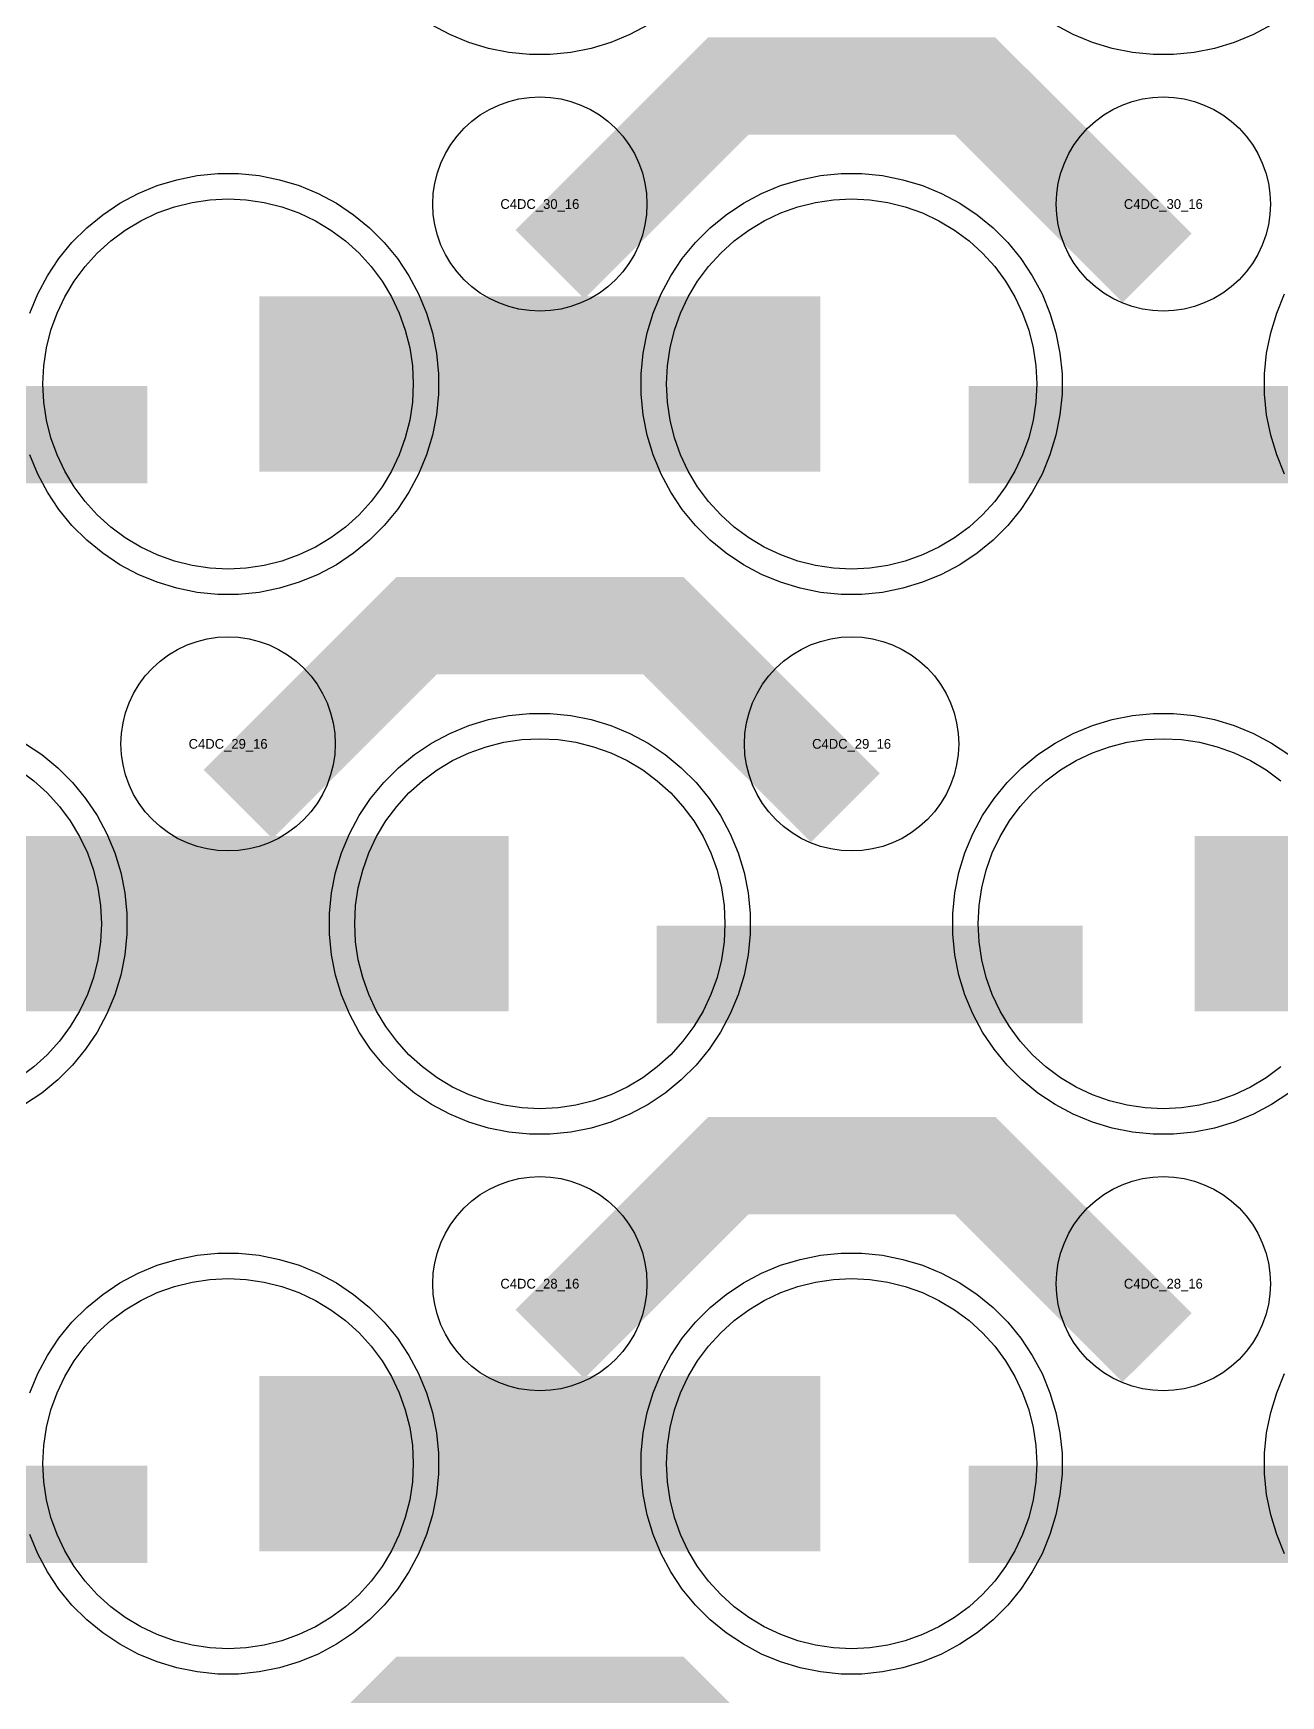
# Model space of a CAD drawing. Extents: x -11880 to 11880, y -14992 to 14992.
# Drawn here: x -6930 to -6609.9, y -11019.4 to -10592.6 of the extents above; entities that cross this region are included whole.
import ezdxf
from ezdxf.enums import TextEntityAlignment as Align

# ---------------------------------------------------------------- set-up
doc = ezdxf.new("R2010")
doc.units = 0
doc.header["$MEASUREMENT"] = 0
for name, color, linetype in [('GDS_775_DT_237', 138, 'CONTINUOUS'), ('RDL1_FS', 34, 'CONTINUOUS'), ('RDL_BS', 160, 'CONTINUOUS')]:
    doc.layers.add(name, color=color, linetype=linetype)

msp = doc.modelspace()

# ---------------------------------------------------------------- linework, layer by layer
at = {"layer": 'RDL1_FS'}
for points in [[(-6880, -10730.149), (-6884.657, -10729.92), (-6889.268, -10729.236), (-6893.791, -10728.104), (-6898.181, -10726.532), (-6902.395, -10724.54), (-6906.395, -10722.142), (-6910.14, -10719.364), (-6913.594, -10716.234), (-6916.724, -10712.78), (-6919.502, -10709.035), (-6921.9, -10705.035), (-6923.892, -10700.821), (-6925.464, -10696.431), (-6926.596, -10691.908), (-6927.28, -10687.297), (-6927.509, -10682.64), (-6927.28, -10677.983), (-6926.596, -10673.372), (-6925.464, -10668.849), (-6923.892, -10664.459), (-6921.9, -10660.245), (-6919.502, -10656.245), (-6916.724, -10652.5), (-6913.594, -10649.046), (-6910.14, -10645.916), (-6906.395, -10643.138), (-6902.395, -10640.74), (-6898.181, -10638.748), (-6893.791, -10637.176), (-6889.268, -10636.044), (-6884.657, -10635.36), (-6880, -10635.131), (-6875.343, -10635.36), (-6870.732, -10636.044), (-6866.209, -10637.176), (-6861.819, -10638.748), (-6857.605, -10640.74), (-6853.605, -10643.138), (-6849.86, -10645.916), (-6846.406, -10649.046), (-6843.276, -10652.5), (-6840.498, -10656.245), (-6838.1, -10660.245), (-6836.108, -10664.459), (-6834.536, -10668.849), (-6833.404, -10673.372), (-6832.72, -10677.983), (-6832.491, -10682.64), (-6832.72, -10687.297), (-6833.404, -10691.908), (-6834.536, -10696.431), (-6836.108, -10700.821), (-6838.1, -10705.035), (-6840.498, -10709.035), (-6843.276, -10712.78), (-6846.406, -10716.234), (-6849.86, -10719.364), (-6853.605, -10722.142), (-6857.605, -10724.54), (-6861.819, -10726.532), (-6866.209, -10728.104), (-6870.732, -10729.236), (-6875.343, -10729.92)], [(-6720, -10730.149), (-6724.657, -10729.92), (-6729.268, -10729.236), (-6733.791, -10728.104), (-6738.181, -10726.532), (-6742.395, -10724.54), (-6746.395, -10722.142), (-6750.14, -10719.364), (-6753.594, -10716.234), (-6756.724, -10712.78), (-6759.502, -10709.035), (-6761.9, -10705.035), (-6763.892, -10700.821), (-6765.464, -10696.431), (-6766.596, -10691.908), (-6767.28, -10687.297), (-6767.509, -10682.64), (-6767.28, -10677.983), (-6766.596, -10673.372), (-6765.464, -10668.849), (-6763.892, -10664.459), (-6761.9, -10660.245), (-6759.502, -10656.245), (-6756.724, -10652.5), (-6753.594, -10649.046), (-6750.14, -10645.916), (-6746.395, -10643.138), (-6742.395, -10640.74), (-6738.181, -10638.748), (-6733.791, -10637.176), (-6729.268, -10636.044), (-6724.657, -10635.36), (-6720, -10635.131), (-6715.343, -10635.36), (-6710.732, -10636.044), (-6706.209, -10637.176), (-6701.819, -10638.748), (-6697.605, -10640.74), (-6693.605, -10643.138), (-6689.86, -10645.916), (-6686.406, -10649.046), (-6683.276, -10652.5), (-6680.498, -10656.245), (-6678.1, -10660.245), (-6676.108, -10664.459), (-6674.536, -10668.849), (-6673.404, -10673.372), (-6672.72, -10677.983), (-6672.491, -10682.64), (-6672.72, -10687.297), (-6673.404, -10691.908), (-6674.536, -10696.431), (-6676.108, -10700.821), (-6678.1, -10705.035), (-6680.498, -10709.035), (-6683.276, -10712.78), (-6686.406, -10716.234), (-6689.86, -10719.364), (-6693.605, -10722.142), (-6697.605, -10724.54), (-6701.819, -10726.532), (-6706.209, -10728.104), (-6710.732, -10729.236), (-6715.343, -10729.92)], [(-6800, -10868.714), (-6804.657, -10868.485), (-6809.268, -10867.801), (-6813.791, -10866.669), (-6818.181, -10865.097), (-6822.395, -10863.105), (-6826.395, -10860.707), (-6830.14, -10857.929), (-6833.594, -10854.799), (-6836.724, -10851.345), (-6839.502, -10847.6), (-6841.9, -10843.6), (-6843.892, -10839.386), (-6845.464, -10834.996), (-6846.596, -10830.473), (-6847.28, -10825.862), (-6847.509, -10821.205), (-6847.28, -10816.548), (-6846.596, -10811.937), (-6845.464, -10807.414), (-6843.892, -10803.024), (-6841.9, -10798.81), (-6839.502, -10794.81), (-6836.724, -10791.065), (-6833.594, -10787.611), (-6830.14, -10784.481), (-6826.395, -10781.703), (-6822.395, -10779.305), (-6818.181, -10777.313), (-6813.791, -10775.741), (-6809.268, -10774.609), (-6804.657, -10773.925), (-6800, -10773.696), (-6795.343, -10773.925), (-6790.732, -10774.609), (-6786.209, -10775.741), (-6781.819, -10777.313), (-6777.605, -10779.305), (-6773.605, -10781.703), (-6769.86, -10784.481), (-6766.406, -10787.611), (-6763.276, -10791.065), (-6760.498, -10794.81), (-6758.1, -10798.81), (-6756.108, -10803.024), (-6754.536, -10807.414), (-6753.404, -10811.937), (-6752.72, -10816.548), (-6752.491, -10821.205), (-6752.72, -10825.862), (-6753.404, -10830.473), (-6754.536, -10834.996), (-6756.108, -10839.386), (-6758.1, -10843.6), (-6760.498, -10847.6), (-6763.276, -10851.345), (-6766.406, -10854.799), (-6769.86, -10857.929), (-6773.605, -10860.707), (-6777.605, -10863.105), (-6781.819, -10865.097), (-6786.209, -10866.669), (-6790.732, -10867.801), (-6795.343, -10868.485)]]:
    msp.add_lwpolyline(points, close=True, dxfattribs=at)
for points in [[(-6871.998, -10682.64, 45, 45, 0), (-6799.998, -10682.64, 45, 45, 0)], [(-6799.998, -10682.64, 45, 45, 0), (-6727.998, -10682.64, 45, 45, 0)], [(-6951.998, -10821.205, 45, 45, 0), (-6879.998, -10821.205, 45, 45, 0)], [(-6879.998, -10821.205, 45, 45, 0), (-6807.998, -10821.205, 45, 45, 0)], [(-6631.998, -10821.205, 45, 45, 0), (-6559.998, -10821.205, 45, 45, 0)]]:
    msp.add_lwpolyline(points, format="xyseb", dxfattribs=at)
for points in [[(-6609.86, -10857.929), (-6613.605, -10860.707), (-6617.605, -10863.105), (-6621.819, -10865.097), (-6626.209, -10866.669), (-6630.732, -10867.801), (-6635.343, -10868.485), (-6640, -10868.714), (-6644.657, -10868.485), (-6649.268, -10867.801), (-6653.791, -10866.669), (-6658.181, -10865.097), (-6662.395, -10863.105), (-6666.395, -10860.707), (-6670.14, -10857.929), (-6673.594, -10854.799), (-6676.724, -10851.345), (-6679.502, -10847.6), (-6681.9, -10843.6), (-6683.892, -10839.386), (-6685.464, -10834.996), (-6686.596, -10830.473), (-6687.28, -10825.862), (-6687.509, -10821.205), (-6687.28, -10816.548), (-6686.596, -10811.937), (-6685.464, -10807.414), (-6683.892, -10803.024), (-6681.9, -10798.81), (-6679.502, -10794.81), (-6676.724, -10791.065), (-6673.594, -10787.611), (-6670.14, -10784.481), (-6666.395, -10781.703), (-6662.395, -10779.305), (-6658.181, -10777.313), (-6653.791, -10775.741), (-6649.268, -10774.609), (-6644.657, -10773.925), (-6640, -10773.696), (-6635.343, -10773.925), (-6630.732, -10774.609), (-6626.209, -10775.741), (-6621.819, -10777.313), (-6617.605, -10779.305), (-6613.605, -10781.703), (-6609.86, -10784.481)], [(-6933.605, -10781.703), (-6929.86, -10784.481), (-6926.406, -10787.611), (-6923.276, -10791.065), (-6920.498, -10794.81), (-6918.1, -10798.81), (-6916.108, -10803.024), (-6914.536, -10807.414), (-6913.404, -10811.937), (-6912.72, -10816.548), (-6912.491, -10821.205), (-6912.72, -10825.862), (-6913.404, -10830.473), (-6914.536, -10834.996), (-6916.108, -10839.386), (-6918.1, -10843.6), (-6920.498, -10847.6), (-6923.276, -10851.345), (-6926.406, -10854.799), (-6929.86, -10857.929), (-6933.605, -10860.707)]]:
    msp.add_lwpolyline(points, dxfattribs=at)
at = {"layer": 'RDL1_FS', "color": 240, "true_color": 0xed1f24}
for points in [[(-6880, -11007.279), (-6884.657, -11007.05), (-6889.268, -11006.366), (-6893.791, -11005.234), (-6898.181, -11003.662), (-6902.395, -11001.67), (-6906.395, -10999.272), (-6910.14, -10996.494), (-6913.594, -10993.364), (-6916.724, -10989.91), (-6919.502, -10986.165), (-6921.9, -10982.165), (-6923.892, -10977.951), (-6925.464, -10973.561), (-6926.596, -10969.038), (-6927.28, -10964.427), (-6927.509, -10959.77), (-6927.28, -10955.113), (-6926.596, -10950.502), (-6925.464, -10945.979), (-6923.892, -10941.589), (-6921.9, -10937.375), (-6919.502, -10933.375), (-6916.724, -10929.63), (-6913.594, -10926.176), (-6910.14, -10923.046), (-6906.395, -10920.268), (-6902.395, -10917.87), (-6898.181, -10915.878), (-6893.791, -10914.306), (-6889.268, -10913.174), (-6884.657, -10912.49), (-6880, -10912.261), (-6875.343, -10912.49), (-6870.732, -10913.174), (-6866.209, -10914.306), (-6861.819, -10915.878), (-6857.605, -10917.87), (-6853.605, -10920.268), (-6849.86, -10923.046), (-6846.406, -10926.176), (-6843.276, -10929.63), (-6840.498, -10933.375), (-6838.1, -10937.375), (-6836.108, -10941.589), (-6834.536, -10945.979), (-6833.404, -10950.502), (-6832.72, -10955.113), (-6832.491, -10959.77), (-6832.72, -10964.427), (-6833.404, -10969.038), (-6834.536, -10973.561), (-6836.108, -10977.951), (-6838.1, -10982.165), (-6840.498, -10986.165), (-6843.276, -10989.91), (-6846.406, -10993.364), (-6849.86, -10996.494), (-6853.605, -10999.272), (-6857.605, -11001.67), (-6861.819, -11003.662), (-6866.209, -11005.234), (-6870.732, -11006.366), (-6875.343, -11007.05)], [(-6720, -11007.279), (-6724.657, -11007.05), (-6729.268, -11006.366), (-6733.791, -11005.234), (-6738.181, -11003.662), (-6742.395, -11001.67), (-6746.395, -10999.272), (-6750.14, -10996.494), (-6753.594, -10993.364), (-6756.724, -10989.91), (-6759.502, -10986.165), (-6761.9, -10982.165), (-6763.892, -10977.951), (-6765.464, -10973.561), (-6766.596, -10969.038), (-6767.28, -10964.427), (-6767.509, -10959.77), (-6767.28, -10955.113), (-6766.596, -10950.502), (-6765.464, -10945.979), (-6763.892, -10941.589), (-6761.9, -10937.375), (-6759.502, -10933.375), (-6756.724, -10929.63), (-6753.594, -10926.176), (-6750.14, -10923.046), (-6746.395, -10920.268), (-6742.395, -10917.87), (-6738.181, -10915.878), (-6733.791, -10914.306), (-6729.268, -10913.174), (-6724.657, -10912.49), (-6720, -10912.261), (-6715.343, -10912.49), (-6710.732, -10913.174), (-6706.209, -10914.306), (-6701.819, -10915.878), (-6697.605, -10917.87), (-6693.605, -10920.268), (-6689.86, -10923.046), (-6686.406, -10926.176), (-6683.276, -10929.63), (-6680.498, -10933.375), (-6678.1, -10937.375), (-6676.108, -10941.589), (-6674.536, -10945.979), (-6673.404, -10950.502), (-6672.72, -10955.113), (-6672.491, -10959.77), (-6672.72, -10964.427), (-6673.404, -10969.038), (-6674.536, -10973.561), (-6676.108, -10977.951), (-6678.1, -10982.165), (-6680.498, -10986.165), (-6683.276, -10989.91), (-6686.406, -10993.364), (-6689.86, -10996.494), (-6693.605, -10999.272), (-6697.605, -11001.67), (-6701.819, -11003.662), (-6706.209, -11005.234), (-6710.732, -11006.366), (-6715.343, -11007.05)]]:
    msp.add_lwpolyline(points, close=True, dxfattribs=at)
for points in [[(-6871.998, -10959.77, 45, 45, 0), (-6799.998, -10959.77, 45, 45, 0)], [(-6799.998, -10959.77, 45, 45, 0), (-6727.998, -10959.77, 45, 45, 0)]]:
    msp.add_lwpolyline(points, format="xyseb", dxfattribs=at)
at = {"layer": 'RDL_BS', "color": 240, "true_color": 0xed1f24}
for points in [[(-6772.223, -10590.463), (-6776.885, -10592.955), (-6781.795, -10594.986), (-6786.835, -10596.517), (-6792.062, -10597.563), (-6797.356, -10598.08), (-6802.644, -10598.08), (-6807.938, -10597.563), (-6813.165, -10596.517), (-6818.205, -10594.986), (-6823.115, -10592.955), (-6827.777, -10590.463)], [(-6612.223, -10590.463), (-6616.885, -10592.955), (-6621.795, -10594.986), (-6626.835, -10596.517), (-6632.062, -10597.563), (-6637.356, -10598.08), (-6642.644, -10598.08), (-6647.938, -10597.563), (-6653.165, -10596.517), (-6658.205, -10594.986), (-6663.115, -10592.955), (-6667.777, -10590.463)], [(-6930.906, -10941.565), (-6928.875, -10936.655), (-6926.383, -10931.993), (-6923.436, -10927.579), (-6920.074, -10923.478), (-6916.292, -10919.696), (-6912.191, -10916.334), (-6907.777, -10913.387), (-6903.115, -10910.895), (-6898.205, -10908.864), (-6893.165, -10907.333), (-6887.938, -10906.287), (-6882.644, -10905.77), (-6877.356, -10905.77), (-6872.062, -10906.287), (-6866.835, -10907.333), (-6861.795, -10908.864), (-6856.885, -10910.895), (-6852.223, -10913.387), (-6847.809, -10916.334), (-6843.708, -10919.696), (-6839.926, -10923.478), (-6836.564, -10927.579), (-6833.617, -10931.993), (-6831.125, -10936.655), (-6829.094, -10941.565), (-6827.563, -10946.605), (-6826.517, -10951.832), (-6826, -10957.126), (-6826, -10962.414), (-6826.517, -10967.708), (-6827.563, -10972.935), (-6829.094, -10977.975), (-6831.125, -10982.885), (-6833.617, -10987.547), (-6836.564, -10991.961), (-6839.926, -10996.062), (-6843.708, -10999.844), (-6847.809, -11003.206), (-6852.223, -11006.153), (-6856.885, -11008.645), (-6861.795, -11010.676), (-6866.835, -11012.207), (-6872.062, -11013.253), (-6877.356, -11013.77), (-6882.644, -11013.77), (-6887.938, -11013.253), (-6893.165, -11012.207), (-6898.205, -11010.676), (-6903.115, -11008.645), (-6907.777, -11006.153), (-6912.191, -11003.206), (-6916.292, -10999.844), (-6920.074, -10996.062), (-6923.436, -10991.961), (-6926.383, -10987.547), (-6928.875, -10982.885), (-6930.906, -10977.975)], [(-6608.875, -10982.885), (-6610.906, -10977.975), (-6612.437, -10972.935), (-6613.483, -10967.708), (-6614, -10962.414), (-6614, -10957.126), (-6613.483, -10951.832), (-6612.437, -10946.605), (-6610.906, -10941.565), (-6608.875, -10936.655)]]:
    msp.add_lwpolyline(points, dxfattribs=at)
at = {"layer": 'RDL_BS'}
for points in [[(-6797.438, -10651.954, 25, 25, 0), (-6751.623, -10606.139, 25, 25, 0), (-6718.07, -10606.139, 25, 25, 0)], [(-6641.599, -10652.853, 25, 25, 0), (-6688.313, -10606.139, 25, 25, 0), (-6718.071, -10606.139, 25, 25, 0)], [(-7009.984, -10695.653, 25, 25, 0), (-6900.719, -10695.653, 25, 25, 0)], [(-6689.984, -10695.653, 25, 25, 0), (-6580.719, -10695.653, 25, 25, 0)], [(-6877.438, -10790.519, 25, 25, 0), (-6831.623, -10744.704, 25, 25, 0), (-6798.07, -10744.704, 25, 25, 0)], [(-6721.599, -10791.418, 25, 25, 0), (-6768.313, -10744.704, 25, 25, 0), (-6798.071, -10744.704, 25, 25, 0)], [(-6769.984, -10834.218, 25, 25, 0), (-6660.719, -10834.218, 25, 25, 0)], [(-6797.438, -10929.084, 25, 25, 0), (-6751.623, -10883.269, 25, 25, 0), (-6718.07, -10883.269, 25, 25, 0)], [(-6641.599, -10929.983, 25, 25, 0), (-6688.313, -10883.269, 25, 25, 0), (-6718.071, -10883.269, 25, 25, 0)], [(-6877.438, -11067.649, 25, 25, 0), (-6831.623, -11021.834, 25, 25, 0), (-6798.07, -11021.834, 25, 25, 0)], [(-6721.599, -11068.548, 25, 25, 0), (-6768.313, -11021.834, 25, 25, 0), (-6798.071, -11021.834, 25, 25, 0)]]:
    msp.add_lwpolyline(points, format="xyseb", dxfattribs=at)
for points in [[(-6800, -10663.946), (-6802.693, -10663.814), (-6805.365, -10663.418), (-6807.984, -10662.761), (-6810.519, -10661.854), (-6812.956, -10660.702), (-6815.28, -10659.309), (-6817.443, -10657.706), (-6819.442, -10655.894), (-6821.254, -10653.895), (-6822.857, -10651.732), (-6824.25, -10649.408), (-6825.402, -10646.971), (-6826.309, -10644.436), (-6826.966, -10641.817), (-6827.362, -10639.145), (-6827.494, -10636.452), (-6827.362, -10633.759), (-6826.966, -10631.087), (-6826.309, -10628.468), (-6825.402, -10625.933), (-6824.25, -10623.496), (-6822.857, -10621.172), (-6821.254, -10619.009), (-6819.442, -10617.01), (-6817.443, -10615.198), (-6815.28, -10613.595), (-6812.956, -10612.202), (-6810.519, -10611.05), (-6807.984, -10610.143), (-6805.365, -10609.486), (-6802.693, -10609.09), (-6800, -10608.958), (-6797.307, -10609.09), (-6794.635, -10609.486), (-6792.016, -10610.143), (-6789.481, -10611.05), (-6787.044, -10612.202), (-6784.72, -10613.595), (-6782.557, -10615.198), (-6780.558, -10617.01), (-6778.746, -10619.009), (-6777.143, -10621.172), (-6775.75, -10623.496), (-6774.598, -10625.933), (-6773.691, -10628.468), (-6773.034, -10631.087), (-6772.638, -10633.759), (-6772.506, -10636.452), (-6772.638, -10639.145), (-6773.034, -10641.817), (-6773.691, -10644.436), (-6774.598, -10646.971), (-6775.75, -10649.408), (-6777.143, -10651.732), (-6778.746, -10653.895), (-6780.558, -10655.894), (-6782.557, -10657.706), (-6784.72, -10659.309), (-6787.044, -10660.702), (-6789.481, -10661.854), (-6792.016, -10662.761), (-6794.635, -10663.418), (-6797.307, -10663.814)], [(-6640, -10663.946), (-6642.693, -10663.814), (-6645.365, -10663.418), (-6647.984, -10662.761), (-6650.519, -10661.854), (-6652.956, -10660.702), (-6655.28, -10659.309), (-6657.443, -10657.706), (-6659.442, -10655.894), (-6661.254, -10653.895), (-6662.857, -10651.732), (-6664.25, -10649.408), (-6665.402, -10646.971), (-6666.309, -10644.436), (-6666.966, -10641.817), (-6667.362, -10639.145), (-6667.494, -10636.452), (-6667.362, -10633.759), (-6666.966, -10631.087), (-6666.309, -10628.468), (-6665.402, -10625.933), (-6664.25, -10623.496), (-6662.857, -10621.172), (-6661.254, -10619.009), (-6659.442, -10617.01), (-6657.443, -10615.198), (-6655.28, -10613.595), (-6652.956, -10612.202), (-6650.519, -10611.05), (-6647.984, -10610.143), (-6645.365, -10609.486), (-6642.693, -10609.09), (-6640, -10608.958), (-6637.307, -10609.09), (-6634.635, -10609.486), (-6632.016, -10610.143), (-6629.481, -10611.05), (-6627.044, -10612.202), (-6624.72, -10613.595), (-6622.557, -10615.198), (-6620.558, -10617.01), (-6618.746, -10619.009), (-6617.143, -10621.172), (-6615.75, -10623.496), (-6614.598, -10625.933), (-6613.691, -10628.468), (-6613.034, -10631.087), (-6612.638, -10633.759), (-6612.506, -10636.452), (-6612.638, -10639.145), (-6613.034, -10641.817), (-6613.691, -10644.436), (-6614.598, -10646.971), (-6615.75, -10649.408), (-6617.143, -10651.732), (-6618.746, -10653.895), (-6620.558, -10655.894), (-6622.557, -10657.706), (-6624.72, -10659.309), (-6627.044, -10660.702), (-6629.481, -10661.854), (-6632.016, -10662.761), (-6634.635, -10663.418), (-6637.307, -10663.814)], [(-6722.644, -10736.64), (-6727.938, -10736.123), (-6733.165, -10735.077), (-6738.205, -10733.546), (-6743.115, -10731.515), (-6747.777, -10729.023), (-6752.191, -10726.076), (-6756.292, -10722.714), (-6760.074, -10718.932), (-6763.436, -10714.831), (-6766.383, -10710.417), (-6768.875, -10705.755), (-6770.906, -10700.845), (-6772.437, -10695.805), (-6773.483, -10690.578), (-6774, -10685.284), (-6774, -10679.996), (-6773.483, -10674.702), (-6772.437, -10669.475), (-6770.906, -10664.435), (-6768.875, -10659.525), (-6766.383, -10654.863), (-6763.436, -10650.449), (-6760.074, -10646.348), (-6756.292, -10642.566), (-6752.191, -10639.204), (-6747.777, -10636.257), (-6743.115, -10633.765), (-6738.205, -10631.734), (-6733.165, -10630.203), (-6727.938, -10629.157), (-6722.644, -10628.64), (-6717.356, -10628.64), (-6712.062, -10629.157), (-6706.835, -10630.203), (-6701.795, -10631.734), (-6696.885, -10633.765), (-6692.223, -10636.257), (-6687.809, -10639.204), (-6683.708, -10642.566), (-6679.926, -10646.348), (-6676.564, -10650.449), (-6673.617, -10654.863), (-6671.125, -10659.525), (-6669.094, -10664.435), (-6667.563, -10669.475), (-6666.517, -10674.702), (-6666, -10679.996), (-6666, -10685.284), (-6666.517, -10690.578), (-6667.563, -10695.805), (-6669.094, -10700.845), (-6671.125, -10705.755), (-6673.617, -10710.417), (-6676.564, -10714.831), (-6679.926, -10718.932), (-6683.708, -10722.714), (-6687.809, -10726.076), (-6692.223, -10729.023), (-6696.885, -10731.515), (-6701.795, -10733.546), (-6706.835, -10735.077), (-6712.062, -10736.123), (-6717.356, -10736.64)], [(-6880, -10802.511), (-6882.693, -10802.379), (-6885.365, -10801.983), (-6887.984, -10801.326), (-6890.519, -10800.419), (-6892.956, -10799.267), (-6895.28, -10797.874), (-6897.443, -10796.271), (-6899.442, -10794.459), (-6901.254, -10792.46), (-6902.857, -10790.297), (-6904.25, -10787.973), (-6905.402, -10785.536), (-6906.309, -10783.001), (-6906.966, -10780.382), (-6907.362, -10777.71), (-6907.494, -10775.017), (-6907.362, -10772.324), (-6906.966, -10769.652), (-6906.309, -10767.033), (-6905.402, -10764.498), (-6904.25, -10762.061), (-6902.857, -10759.737), (-6901.254, -10757.574), (-6899.442, -10755.575), (-6897.443, -10753.763), (-6895.28, -10752.16), (-6892.956, -10750.767), (-6890.519, -10749.615), (-6887.984, -10748.708), (-6885.365, -10748.051), (-6882.693, -10747.655), (-6880, -10747.523), (-6877.307, -10747.655), (-6874.635, -10748.051), (-6872.016, -10748.708), (-6869.481, -10749.615), (-6867.044, -10750.767), (-6864.72, -10752.16), (-6862.557, -10753.763), (-6860.558, -10755.575), (-6858.746, -10757.574), (-6857.143, -10759.737), (-6855.75, -10762.061), (-6854.598, -10764.498), (-6853.691, -10767.033), (-6853.034, -10769.652), (-6852.638, -10772.324), (-6852.506, -10775.017), (-6852.638, -10777.71), (-6853.034, -10780.382), (-6853.691, -10783.001), (-6854.598, -10785.536), (-6855.75, -10787.973), (-6857.143, -10790.297), (-6858.746, -10792.46), (-6860.558, -10794.459), (-6862.557, -10796.271), (-6864.72, -10797.874), (-6867.044, -10799.267), (-6869.481, -10800.419), (-6872.016, -10801.326), (-6874.635, -10801.983), (-6877.307, -10802.379)], [(-6720, -10802.511), (-6722.693, -10802.379), (-6725.365, -10801.983), (-6727.984, -10801.326), (-6730.519, -10800.419), (-6732.956, -10799.267), (-6735.28, -10797.874), (-6737.443, -10796.271), (-6739.442, -10794.459), (-6741.254, -10792.46), (-6742.857, -10790.297), (-6744.25, -10787.973), (-6745.402, -10785.536), (-6746.309, -10783.001), (-6746.966, -10780.382), (-6747.362, -10777.71), (-6747.494, -10775.017), (-6747.362, -10772.324), (-6746.966, -10769.652), (-6746.309, -10767.033), (-6745.402, -10764.498), (-6744.25, -10762.061), (-6742.857, -10759.737), (-6741.254, -10757.574), (-6739.442, -10755.575), (-6737.443, -10753.763), (-6735.28, -10752.16), (-6732.956, -10750.767), (-6730.519, -10749.615), (-6727.984, -10748.708), (-6725.365, -10748.051), (-6722.693, -10747.655), (-6720, -10747.523), (-6717.307, -10747.655), (-6714.635, -10748.051), (-6712.016, -10748.708), (-6709.481, -10749.615), (-6707.044, -10750.767), (-6704.72, -10752.16), (-6702.557, -10753.763), (-6700.558, -10755.575), (-6698.746, -10757.574), (-6697.143, -10759.737), (-6695.75, -10762.061), (-6694.598, -10764.498), (-6693.691, -10767.033), (-6693.034, -10769.652), (-6692.638, -10772.324), (-6692.506, -10775.017), (-6692.638, -10777.71), (-6693.034, -10780.382), (-6693.691, -10783.001), (-6694.598, -10785.536), (-6695.75, -10787.973), (-6697.143, -10790.297), (-6698.746, -10792.46), (-6700.558, -10794.459), (-6702.557, -10796.271), (-6704.72, -10797.874), (-6707.044, -10799.267), (-6709.481, -10800.419), (-6712.016, -10801.326), (-6714.635, -10801.983), (-6717.307, -10802.379)], [(-6802.644, -10875.205), (-6807.938, -10874.688), (-6813.165, -10873.642), (-6818.205, -10872.111), (-6823.115, -10870.08), (-6827.777, -10867.588), (-6832.191, -10864.641), (-6836.292, -10861.279), (-6840.074, -10857.497), (-6843.436, -10853.396), (-6846.383, -10848.982), (-6848.875, -10844.32), (-6850.906, -10839.41), (-6852.437, -10834.37), (-6853.483, -10829.143), (-6854, -10823.849), (-6854, -10818.561), (-6853.483, -10813.267), (-6852.437, -10808.04), (-6850.906, -10803), (-6848.875, -10798.09), (-6846.383, -10793.428), (-6843.436, -10789.014), (-6840.074, -10784.913), (-6836.292, -10781.131), (-6832.191, -10777.769), (-6827.777, -10774.822), (-6823.115, -10772.33), (-6818.205, -10770.299), (-6813.165, -10768.768), (-6807.938, -10767.722), (-6802.644, -10767.205), (-6797.356, -10767.205), (-6792.062, -10767.722), (-6786.835, -10768.768), (-6781.795, -10770.299), (-6776.885, -10772.33), (-6772.223, -10774.822), (-6767.809, -10777.769), (-6763.708, -10781.131), (-6759.926, -10784.913), (-6756.564, -10789.014), (-6753.617, -10793.428), (-6751.125, -10798.09), (-6749.094, -10803), (-6747.563, -10808.04), (-6746.517, -10813.267), (-6746, -10818.561), (-6746, -10823.849), (-6746.517, -10829.143), (-6747.563, -10834.37), (-6749.094, -10839.41), (-6751.125, -10844.32), (-6753.617, -10848.982), (-6756.564, -10853.396), (-6759.926, -10857.497), (-6763.708, -10861.279), (-6767.809, -10864.641), (-6772.223, -10867.588), (-6776.885, -10870.08), (-6781.795, -10872.111), (-6786.835, -10873.642), (-6792.062, -10874.688), (-6797.356, -10875.205)], [(-6800, -10941.076), (-6802.693, -10940.944), (-6805.365, -10940.548), (-6807.984, -10939.891), (-6810.519, -10938.984), (-6812.956, -10937.832), (-6815.28, -10936.439), (-6817.443, -10934.836), (-6819.442, -10933.024), (-6821.254, -10931.025), (-6822.857, -10928.862), (-6824.25, -10926.538), (-6825.402, -10924.101), (-6826.309, -10921.566), (-6826.966, -10918.947), (-6827.362, -10916.275), (-6827.494, -10913.582), (-6827.362, -10910.889), (-6826.966, -10908.217), (-6826.309, -10905.598), (-6825.402, -10903.063), (-6824.25, -10900.626), (-6822.857, -10898.302), (-6821.254, -10896.139), (-6819.442, -10894.14), (-6817.443, -10892.328), (-6815.28, -10890.725), (-6812.956, -10889.332), (-6810.519, -10888.18), (-6807.984, -10887.273), (-6805.365, -10886.616), (-6802.693, -10886.22), (-6800, -10886.088), (-6797.307, -10886.22), (-6794.635, -10886.616), (-6792.016, -10887.273), (-6789.481, -10888.18), (-6787.044, -10889.332), (-6784.72, -10890.725), (-6782.557, -10892.328), (-6780.558, -10894.14), (-6778.746, -10896.139), (-6777.143, -10898.302), (-6775.75, -10900.626), (-6774.598, -10903.063), (-6773.691, -10905.598), (-6773.034, -10908.217), (-6772.638, -10910.889), (-6772.506, -10913.582), (-6772.638, -10916.275), (-6773.034, -10918.947), (-6773.691, -10921.566), (-6774.598, -10924.101), (-6775.75, -10926.538), (-6777.143, -10928.862), (-6778.746, -10931.025), (-6780.558, -10933.024), (-6782.557, -10934.836), (-6784.72, -10936.439), (-6787.044, -10937.832), (-6789.481, -10938.984), (-6792.016, -10939.891), (-6794.635, -10940.548), (-6797.307, -10940.944)], [(-6640, -10941.076), (-6642.693, -10940.944), (-6645.365, -10940.548), (-6647.984, -10939.891), (-6650.519, -10938.984), (-6652.956, -10937.832), (-6655.28, -10936.439), (-6657.443, -10934.836), (-6659.442, -10933.024), (-6661.254, -10931.025), (-6662.857, -10928.862), (-6664.25, -10926.538), (-6665.402, -10924.101), (-6666.309, -10921.566), (-6666.966, -10918.947), (-6667.362, -10916.275), (-6667.494, -10913.582), (-6667.362, -10910.889), (-6666.966, -10908.217), (-6666.309, -10905.598), (-6665.402, -10903.063), (-6664.25, -10900.626), (-6662.857, -10898.302), (-6661.254, -10896.139), (-6659.442, -10894.14), (-6657.443, -10892.328), (-6655.28, -10890.725), (-6652.956, -10889.332), (-6650.519, -10888.18), (-6647.984, -10887.273), (-6645.365, -10886.616), (-6642.693, -10886.22), (-6640, -10886.088), (-6637.307, -10886.22), (-6634.635, -10886.616), (-6632.016, -10887.273), (-6629.481, -10888.18), (-6627.044, -10889.332), (-6624.72, -10890.725), (-6622.557, -10892.328), (-6620.558, -10894.14), (-6618.746, -10896.139), (-6617.143, -10898.302), (-6615.75, -10900.626), (-6614.598, -10903.063), (-6613.691, -10905.598), (-6613.034, -10908.217), (-6612.638, -10910.889), (-6612.506, -10913.582), (-6612.638, -10916.275), (-6613.034, -10918.947), (-6613.691, -10921.566), (-6614.598, -10924.101), (-6615.75, -10926.538), (-6617.143, -10928.862), (-6618.746, -10931.025), (-6620.558, -10933.024), (-6622.557, -10934.836), (-6624.72, -10936.439), (-6627.044, -10937.832), (-6629.481, -10938.984), (-6632.016, -10939.891), (-6634.635, -10940.548), (-6637.307, -10940.944)]]:
    msp.add_lwpolyline(points, close=True, dxfattribs=at)
for points in [[(-6930.906, -10664.435), (-6928.875, -10659.525), (-6926.383, -10654.863), (-6923.436, -10650.449), (-6920.074, -10646.348), (-6916.292, -10642.566), (-6912.191, -10639.204), (-6907.777, -10636.257), (-6903.115, -10633.765), (-6898.205, -10631.734), (-6893.165, -10630.203), (-6887.938, -10629.157), (-6882.644, -10628.64), (-6877.356, -10628.64), (-6872.062, -10629.157), (-6866.835, -10630.203), (-6861.795, -10631.734), (-6856.885, -10633.765), (-6852.223, -10636.257), (-6847.809, -10639.204), (-6843.708, -10642.566), (-6839.926, -10646.348), (-6836.564, -10650.449), (-6833.617, -10654.863), (-6831.125, -10659.525), (-6829.094, -10664.435), (-6827.563, -10669.475), (-6826.517, -10674.702), (-6826, -10679.996), (-6826, -10685.284), (-6826.517, -10690.578), (-6827.563, -10695.805), (-6829.094, -10700.845), (-6831.125, -10705.755), (-6833.617, -10710.417), (-6836.564, -10714.831), (-6839.926, -10718.932), (-6843.708, -10722.714), (-6847.809, -10726.076), (-6852.223, -10729.023), (-6856.885, -10731.515), (-6861.795, -10733.546), (-6866.835, -10735.077), (-6872.062, -10736.123), (-6877.356, -10736.64), (-6882.644, -10736.64), (-6887.938, -10736.123), (-6893.165, -10735.077), (-6898.205, -10733.546), (-6903.115, -10731.515), (-6907.777, -10729.023), (-6912.191, -10726.076), (-6916.292, -10722.714), (-6920.074, -10718.932), (-6923.436, -10714.831), (-6926.383, -10710.417), (-6928.875, -10705.755), (-6930.906, -10700.845)], [(-6608.875, -10705.755), (-6610.906, -10700.845), (-6612.437, -10695.805), (-6613.483, -10690.578), (-6614, -10685.284), (-6614, -10679.996), (-6613.483, -10674.702), (-6612.437, -10669.475), (-6610.906, -10664.435), (-6608.875, -10659.525)], [(-6607.809, -10864.641), (-6612.223, -10867.588), (-6616.885, -10870.08), (-6621.795, -10872.111), (-6626.835, -10873.642), (-6632.062, -10874.688), (-6637.356, -10875.205), (-6642.644, -10875.205), (-6647.938, -10874.688), (-6653.165, -10873.642), (-6658.205, -10872.111), (-6663.115, -10870.08), (-6667.777, -10867.588), (-6672.191, -10864.641), (-6676.292, -10861.279), (-6680.074, -10857.497), (-6683.436, -10853.396), (-6686.383, -10848.982), (-6688.875, -10844.32), (-6690.906, -10839.41), (-6692.437, -10834.37), (-6693.483, -10829.143), (-6694, -10823.849), (-6694, -10818.561), (-6693.483, -10813.267), (-6692.437, -10808.04), (-6690.906, -10803), (-6688.875, -10798.09), (-6686.383, -10793.428), (-6683.436, -10789.014), (-6680.074, -10784.913), (-6676.292, -10781.131), (-6672.191, -10777.769), (-6667.777, -10774.822), (-6663.115, -10772.33), (-6658.205, -10770.299), (-6653.165, -10768.768), (-6647.938, -10767.722), (-6642.644, -10767.205), (-6637.356, -10767.205), (-6632.062, -10767.722), (-6626.835, -10768.768), (-6621.795, -10770.299), (-6616.885, -10772.33), (-6612.223, -10774.822), (-6607.809, -10777.769)], [(-6932.223, -10774.822), (-6927.809, -10777.769), (-6923.708, -10781.131), (-6919.926, -10784.913), (-6916.564, -10789.014), (-6913.617, -10793.428), (-6911.125, -10798.09), (-6909.094, -10803), (-6907.563, -10808.04), (-6906.517, -10813.267), (-6906, -10818.561), (-6906, -10823.849), (-6906.517, -10829.143), (-6907.563, -10834.37), (-6909.094, -10839.41), (-6911.125, -10844.32), (-6913.617, -10848.982), (-6916.564, -10853.396), (-6919.926, -10857.497), (-6923.708, -10861.279), (-6927.809, -10864.641), (-6932.223, -10867.588)]]:
    msp.add_lwpolyline(points, dxfattribs=at)
at = {"layer": 'RDL_BS', "color": 240, "true_color": 0xed1f24}
msp.add_lwpolyline([(-6722.644, -11013.77), (-6727.938, -11013.253), (-6733.165, -11012.207), (-6738.205, -11010.676), (-6743.115, -11008.645), (-6747.777, -11006.153), (-6752.191, -11003.206), (-6756.292, -10999.844), (-6760.074, -10996.062), (-6763.436, -10991.961), (-6766.383, -10987.547), (-6768.875, -10982.885), (-6770.906, -10977.975), (-6772.437, -10972.935), (-6773.483, -10967.708), (-6774, -10962.414), (-6774, -10957.126), (-6773.483, -10951.832), (-6772.437, -10946.605), (-6770.906, -10941.565), (-6768.875, -10936.655), (-6766.383, -10931.993), (-6763.436, -10927.579), (-6760.074, -10923.478), (-6756.292, -10919.696), (-6752.191, -10916.334), (-6747.777, -10913.387), (-6743.115, -10910.895), (-6738.205, -10908.864), (-6733.165, -10907.333), (-6727.938, -10906.287), (-6722.644, -10905.77), (-6717.356, -10905.77), (-6712.062, -10906.287), (-6706.835, -10907.333), (-6701.795, -10908.864), (-6696.885, -10910.895), (-6692.223, -10913.387), (-6687.809, -10916.334), (-6683.708, -10919.696), (-6679.926, -10923.478), (-6676.564, -10927.579), (-6673.617, -10931.993), (-6671.125, -10936.655), (-6669.094, -10941.565), (-6667.563, -10946.605), (-6666.517, -10951.832), (-6666, -10957.126), (-6666, -10962.414), (-6666.517, -10967.708), (-6667.563, -10972.935), (-6669.094, -10977.975), (-6671.125, -10982.885), (-6673.617, -10987.547), (-6676.564, -10991.961), (-6679.926, -10996.062), (-6683.708, -10999.844), (-6687.809, -11003.206), (-6692.223, -11006.153), (-6696.885, -11008.645), (-6701.795, -11010.676), (-6706.835, -11012.207), (-6712.062, -11013.253), (-6717.356, -11013.77)], close=True, dxfattribs=at)
for points in [[(-7009.984, -10972.783, 25, 25, 0), (-6900.719, -10972.783, 25, 25, 0)], [(-6689.984, -10972.783, 25, 25, 0), (-6580.719, -10972.783, 25, 25, 0)]]:
    msp.add_lwpolyline(points, format="xyseb", dxfattribs=at)

# ---------------------------------------------------------------- texts
at = {"layer": 'GDS_775_DT_237'}
for s, p in [('C4DC_30_16', (-6800, -10636.452)), ('C4DC_30_16', (-6800, -10636.452)), ('C4DC_30_16', (-6640, -10636.452)), ('C4DC_30_16', (-6640, -10636.452)), ('C4DC_29_16', (-6880, -10775.017)), ('C4DC_29_16', (-6880, -10775.017)), ('C4DC_29_16', (-6720, -10775.017)), ('C4DC_29_16', (-6720, -10775.017)), ('C4DC_28_16', (-6800, -10913.582)), ('C4DC_28_16', (-6800, -10913.582)), ('C4DC_28_16', (-6640, -10913.582)), ('C4DC_28_16', (-6640, -10913.582))]:
    msp.add_text(s, height=2.5, dxfattribs=at).set_placement(p, align=Align.MIDDLE_CENTER)

doc.saveas('drawing.dxf')
